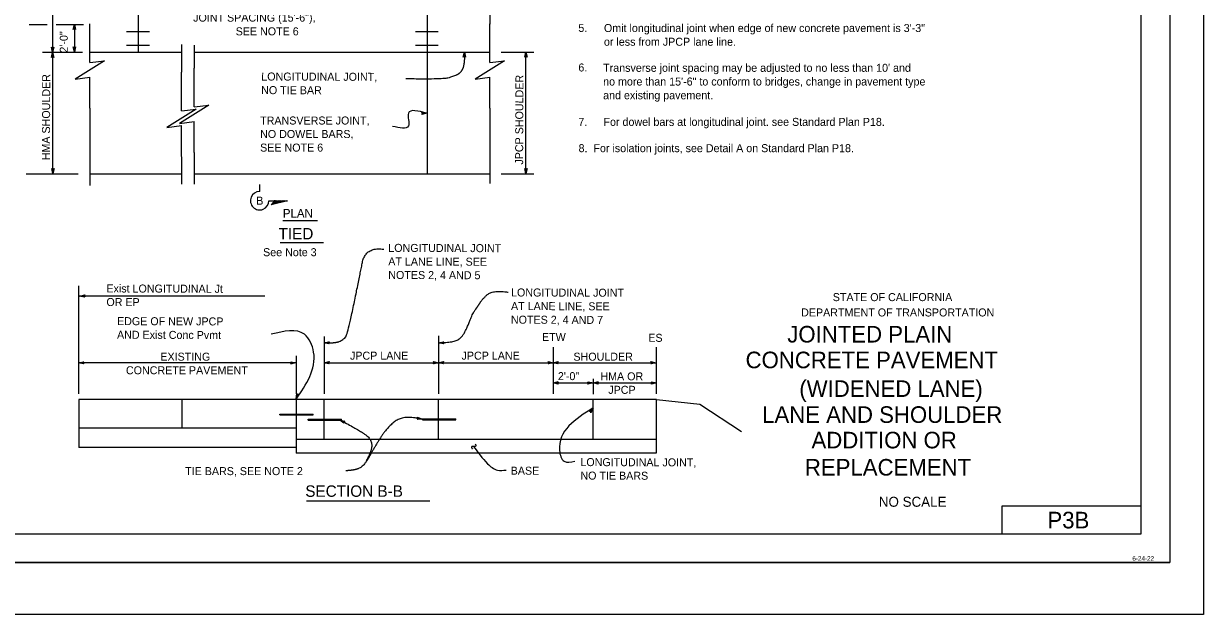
# Model space of a CAD drawing. Extents: x -894 to 866, y -476 to 714.
# Drawn here: x -166 to 866, y -476 to 40 of the extents above; entities that cross this region are included whole.
import ezdxf

# ---------------------------------------------------------------- set-up
doc = ezdxf.new("R2010")
doc.units = 0
for name, color, linetype in [('10 Sheet Format', 7, 'Continuous'), ('22 Misc Cnst Det', 7, 'Continuous'), ('56 Stage 3 Anno', 7, 'Continuous'), ('57 Undefined', 7, 'Continuous'), ('60 Nongeo Data', 7, 'Continuous')]:
    doc.layers.add(name, color=color, linetype=linetype)

msp = doc.modelspace()

# ---------------------------------------------------------------- linework, layer by layer
at = {"layer": '10 Sheet Format'}
for p, q in [((836.6, 669), (836.6, -431)), ((836.6, 669), (836.6, -431)), ((836.6, 669), (836.6, -431)), ((811.5, -406), (811.5, 644)), ((811.5, -381.9), (689.5, -381.9)), ((689.5, -381.9), (689.5, -406)), ((-813.5, -406), (811.5, -406)), ((-863.4, -431), (836.6, -431))]:
    msp.add_line(p, q, dxfattribs=at)
for points in [[(-894, 713.6), (866, 713.6), (866, -476.4), (-894, -476.4)], [(-863.4, 669), (836.6, 669), (836.6, -431), (-863.4, -431)]]:
    msp.add_lwpolyline(points, close=True, dxfattribs=at)
at = {"layer": '22 Misc Cnst Det'}
for p, q in [((40.3, -106.5), (40.3, -100.4)), ((48.3, -114.6), (64.6, -114.6)), ((64.6, -114.6), (50.4, -118.2)), ((53.3, -114.6), (50.4, -118.2)), ((63.4, -114.6), (50.7, -117.8)), ((62.3, -114.6), (51, -117.4)), ((61.1, -114.6), (51.3, -117.1)), ((59.9, -114.6), (51.6, -116.7)), ((58.8, -114.6), (51.9, -116.3)), ((57.6, -114.6), (52.2, -115.9)), ((56.4, -114.6), (52.5, -115.6)), ((55.3, -114.6), (52.8, -115.2)), ((54.1, -114.6), (53.1, -114.8))]:
    msp.add_line(p, q, dxfattribs=at)
msp.add_arc((40.3, -114.6), 8.04, 89.9995, 360, dxfattribs=at)
at = {"layer": '56 Stage 3 Anno'}
for p, q in [((241.6, 154.9), (241.6, 40)), ((-122.8, 35.1), (-121.8, 39.6)), ((-121.8, 35.7), (-122.8, 35.1)), ((-122.8, 35.1), (-122.8, 35.1)), ((-122.6, 35.3), (-121.8, 38.6)), ((-122.3, 35.5), (-121.8, 37.6)), ((-122, 35.6), (-121.8, 36.5)), ((-121.8, 39.6), (-121.8, 39.6)), ((-121.8, 39.6), (-120.8, 35.1)), ((-121.8, 38.6), (-121.1, 35.3)), ((-121.8, 37.6), (-121.3, 35.4)), ((-121.8, 36.5), (-121.6, 35.6)), ((-120.8, 35.1), (-121.8, 35.7)), ((-120.8, 35.1), (-120.8, 35.1)), ((-28.2, 22.1), (-28.2, -2.2)), ((-17.1, 21.6), (-17.1, 1.4)), ((-140.9, 15.4), (-141.9, 19.9)), ((-141.9, 19.9), (-141.9, 19.9)), ((-141.9, 19.9), (-140.9, 19.3)), ((-141.9, 10.6), (-140.9, 15.1)), ((-140.9, 11.2), (-141.9, 10.6)), ((-141.9, 10.6), (-141.9, 10.6)), ((-140.9, 16.5), (-141.6, 19.8)), ((-141.6, 10.7), (-140.9, 14)), ((-140.9, 17.5), (-141.4, 19.6)), ((-141.4, 10.9), (-140.9, 13)), ((-140.9, 18.5), (-141.1, 19.4)), ((-141.1, 11), (-140.9, 12)), ((-140.9, 19.3), (-139.9, 19.9)), ((-139.9, 19.9), (-140.9, 15.4)), ((-140.2, 19.8), (-140.9, 16.5)), ((-140.4, 19.6), (-140.9, 17.5)), ((-140.7, 19.5), (-140.9, 18.5)), ((-140.9, 15.4), (-140.9, 15.4)), ((-140.9, 15.1), (-140.9, 15.1)), ((-140.9, 15.1), (-139.9, 10.6)), ((-140.9, 14), (-140.2, 10.8)), ((-140.9, 13), (-140.4, 10.9)), ((-140.9, 12), (-140.7, 11.1)), ((-139.9, 10.6), (-140.9, 11.2)), ((-139.9, 19.9), (-139.9, 19.9)), ((-139.9, 10.6), (-139.9, 10.6)), ((-121.8, 15.5), (-122.8, 20)), ((-122.8, 20), (-122.8, 20)), ((-122.8, 20), (-121.8, 19.4)), ((-121.8, 16.6), (-122.5, 19.9)), ((-121.8, 17.6), (-122.3, 19.7)), ((-121.8, 18.7), (-122, 19.6)), ((-121.8, 19.4), (-120.8, 20)), ((-120.8, 20), (-121.8, 15.5)), ((-121.1, 19.9), (-121.8, 16.6)), ((-121.3, 19.7), (-121.8, 17.6)), ((-121.6, 19.6), (-121.8, 18.7)), ((-121.8, 15.5), (-121.8, 15.5)), ((-120.8, 20), (-120.8, 20)), ((218.4, 11), (219.4, 15.5)), ((219.4, 11.6), (218.4, 11)), ((218.4, 11), (218.4, 11)), ((218.7, 11.2), (219.4, 14.5)), ((218.9, 11.3), (219.4, 13.4)), ((219.2, 11.5), (219.4, 12.4)), ((219.4, 15.5), (219.4, 15.5)), ((219.4, 15.5), (220.4, 11)), ((219.4, 14.4), (220.1, 11.2)), ((219.4, 13.4), (219.9, 11.3)), ((219.4, 12.4), (219.6, 11.5)), ((220.4, 11), (219.4, 11.6)), ((220.4, 11), (220.4, 11)), ((272.2, 10.9), (273.2, 15.4)), ((273.2, 11.5), (272.2, 10.9)), ((272.2, 10.9), (272.2, 10.9)), ((272.4, 11.1), (273.2, 14.4)), ((272.7, 11.3), (273.2, 13.4)), ((273, 11.4), (273.2, 12.3)), ((273.2, 15.4), (273.2, 15.4)), ((273.2, 15.4), (274.2, 10.9)), ((273.2, 14.4), (273.9, 11.1)), ((273.2, 13.4), (273.6, 11.2)), ((273.2, 12.3), (273.4, 11.4)), ((274.2, 10.9), (273.2, 11.5)), ((274.2, 10.9), (274.2, 10.9)), ((-108.4, -33.6), (-108.4, -101.3)), ((182.7, -38.1), (182.1, -37.1)), ((182.1, -37.1), (182.1, -37.1)), ((182.1, -37.1), (186.6, -38.1)), ((186.6, -38.1), (182.1, -39.1)), ((182.1, -39.1), (182.7, -38.1)), ((182.1, -39.1), (182.1, -39.1)), ((182.3, -37.4), (185.6, -38.1)), ((185.6, -38.1), (182.3, -38.8)), ((182.4, -37.6), (184.5, -38.1)), ((184.5, -38.1), (182.4, -38.6)), ((182.6, -37.9), (183.5, -38.1)), ((183.5, -38.1), (182.6, -38.3)), ((186.6, -38.1), (186.6, -38.1)), ((241.6, -33.6), (241.6, -99.4)), ((-28.2, -76.2), (-28.2, -100.1)), ((-17, -72.5), (-17, -100.1)), ((-140.6, -90.9), (-141.6, -86.4)), ((-141.6, -86.4), (-141.6, -86.4)), ((-141.6, -86.4), (-140.6, -87)), ((-140.6, -89.8), (-141.3, -86.5)), ((-140.6, -88.8), (-141.1, -86.7)), ((-140.6, -87.7), (-140.8, -86.8)), ((-140.6, -87), (-139.6, -86.4)), ((-139.6, -86.4), (-140.6, -90.9)), ((-139.9, -86.5), (-140.6, -89.8)), ((-140.1, -86.7), (-140.6, -88.8)), ((-140.4, -86.8), (-140.6, -87.7)), ((-140.6, -90.9), (-140.6, -90.9)), ((-139.6, -86.4), (-139.6, -86.4)), ((-17, -83.7), (-17, -100.1)), ((273.2, -91), (272.2, -86.5)), ((272.2, -86.5), (272.2, -86.5)), ((272.2, -86.5), (273.2, -87.1)), ((273.2, -90), (272.4, -86.7)), ((273.2, -89), (272.7, -86.8)), ((273.2, -87.9), (273, -87)), ((273.2, -87.1), (274.2, -86.5)), ((274.2, -86.5), (273.2, -91)), ((273.9, -86.7), (273.2, -90)), ((273.6, -86.9), (273.2, -89)), ((273.4, -87), (273.2, -87.9)), ((273.2, -91), (273.2, -91)), ((274.2, -86.5), (274.2, -86.5)), ((-118.1, -189.1), (-118.1, -283.4)), ((44.7, -198), (-118.1, -198)), ((-117.2, -198), (-117.2, -198)), ((-112.7, -197), (-112.7, -197)), ((-112.7, -199), (-112.7, -199)), ((96.6, -233.2), (96.6, -283.4)), ((196.8, -232.8), (196.8, -283.4)), ((96.7, -238.9), (96.7, -238.9)), ((101.1, -237.9), (101.1, -237.9)), ((101.1, -239.9), (101.1, -239.9)), ((196.8, -238.9), (196.8, -238.9)), ((201.3, -237.9), (201.3, -237.9)), ((201.3, -239.9), (201.3, -239.9)), ((297.1, -242.7), (297.1, -283.4)), ((297.1, -246.5), (297.1, -246.6)), ((387.1, -242.7), (387.1, -283.4)), ((72.1, -256.4), (-118.1, -256.4)), ((-118.1, -256.4), (-118.1, -256.4)), ((-113.6, -255.4), (-113.6, -255.4)), ((-113.6, -257.4), (-113.6, -257.4)), ((67.5, -255.4), (67.5, -255.4)), ((67.5, -257.4), (67.5, -257.4)), ((71.9, -256.4), (71.9, -256.4)), ((72.1, -250.2), (72.1, -283.4)), ((96.6, -256.3), (198.7, -256.3)), ((96.7, -256.3), (96.7, -256.3)), ((101.1, -255.3), (101.1, -255.3)), ((101.1, -257.3), (101.1, -257.3)), ((192.4, -255.3), (192.4, -255.3)), ((192.4, -257.3), (192.4, -257.3)), ((196.8, -256.3), (196.8, -256.3)), ((196.8, -256.3), (196.8, -256.3)), ((198.9, -256.3), (387.1, -256.3)), ((201.2, -255.3), (201.2, -255.3)), ((201.2, -257.3), (201.2, -257.3)), ((292.7, -255.3), (292.7, -255.3)), ((292.7, -257.3), (292.7, -257.3)), ((297, -256.3), (297, -256.3)), ((297.1, -256.3), (297.1, -256.3)), ((301.5, -255.3), (301.5, -255.3)), ((301.5, -257.3), (301.5, -257.3)), ((382.6, -255.3), (382.6, -255.3)), ((382.6, -257.3), (382.6, -257.3)), ((387.1, -256.3), (387.1, -256.3)), ((297.1, -273.9), (297.1, -273.9)), ((301.5, -272.9), (301.5, -272.9)), ((301.5, -274.9), (301.5, -274.9)), ((327.5, -272.9), (327.5, -272.9)), ((327.5, -274.9), (327.5, -274.9)), ((332, -273.9), (332, -273.9)), ((332.1, -273.9), (332.1, -273.9)), ((332.2, -270.3), (332.2, -283.8)), ((336.5, -272.9), (336.5, -272.9)), ((336.5, -274.9), (336.5, -274.9)), ((383, -272.9), (383, -272.9)), ((383, -274.9), (383, -274.9)), ((387.4, -273.9), (387.4, -273.9)), ((-117.9, -288.4), (-117.9, -330.4)), ((-27.9, -288.4), (-27.9, -313.4)), ((72.1, -287.8), (72.1, -287.8)), ((72.1, -288.4), (72.1, -335.4)), ((72.8, -283.4), (72.8, -283.4)), ((74.7, -284.1), (74.7, -284.1)), ((387.1, -288.4), (387.1, -335.4)), ((328.6, -298.7), (328.6, -298.7)), ((332.1, -295.9), (332.1, -295.9)), ((110.4, -306.4), (110.4, -306.4)), ((113.9, -309.3), (113.9, -309.3)), ((114.8, -307.5), (114.8, -307.5)), ((178.1, -305.8), (178.1, -305.8)), ((178.5, -303.9), (178.5, -303.9)), ((182.7, -305.7), (182.7, -305.7)), ((330.1, -300), (330.1, -300))]:
    msp.add_line(p, q, dxfattribs=at)
for points in [[(-112.7, -199), (-117.2, -198), (-112.7, -197), (-112.9, -197.3), (-116.1, -198), (-112.9, -198.7), (-113.1, -198.5), (-115.1, -198), (-113.1, -197.6), (-113.2, -197.8), (-114.1, -198), (-113.2, -198.2), (-113.3, -198), (-112.7, -197), (-113.3, -198)], [(101.1, -239.9), (96.7, -238.9), (101.1, -237.9), (101, -238.2), (97.7, -238.9), (101, -239.6), (100.8, -239.4), (98.7, -238.9), (100.8, -238.4), (100.6, -238.7), (99.8, -238.9), (100.7, -239.1), (100.5, -238.9), (101.1, -237.9), (100.5, -238.9)], [(201.3, -239.9), (196.8, -238.9), (201.3, -237.9), (201.1, -238.2), (197.9, -238.9), (201.1, -239.6), (201, -239.4), (198.9, -238.9), (201, -238.4), (200.8, -238.7), (199.9, -238.9), (200.8, -239.1), (200.7, -238.9), (201.3, -237.9), (200.7, -238.9)], [(-113.6, -257.4), (-118.1, -256.4), (-113.6, -255.4), (-113.8, -255.7), (-117.1, -256.4), (-113.8, -257.1), (-114, -256.9), (-116, -256.4), (-114, -256), (-114.1, -256.2), (-115, -256.4), (-114.1, -256.6), (-114.2, -256.4), (-113.6, -255.4), (-114.2, -256.4)], [(67.5, -255.4), (71.9, -256.4), (67.5, -257.4), (67.6, -257.2), (70.9, -256.4), (67.6, -255.7), (67.8, -256), (69.9, -256.4), (67.8, -256.9), (67.9, -256.6), (68.8, -256.4), (67.9, -256.2), (68.1, -256.4), (67.5, -257.4), (68.1, -256.4)], [(101.1, -257.3), (96.7, -256.3), (101.1, -255.3), (101, -255.6), (97.7, -256.3), (101, -257), (100.8, -256.8), (98.7, -256.3), (100.8, -255.8), (100.6, -256.1), (99.8, -256.3), (100.7, -256.5), (100.5, -256.3), (101.1, -255.3), (100.5, -256.3)], [(192.4, -255.3), (196.8, -256.3), (192.4, -257.3), (192.5, -257), (195.8, -256.3), (192.5, -255.6), (192.7, -255.8), (194.8, -256.3), (192.7, -256.8), (192.9, -256.5), (193.8, -256.3), (192.9, -256.1), (193, -256.3), (192.4, -257.3), (193, -256.3)], [(201.2, -257.3), (196.8, -256.3), (201.2, -255.3), (201.1, -255.6), (197.8, -256.3), (201.1, -257), (200.9, -256.8), (198.8, -256.3), (200.9, -255.8), (200.7, -256.1), (199.8, -256.3), (200.7, -256.5), (200.6, -256.3), (201.2, -255.3), (200.6, -256.3)], [(292.7, -255.3), (297.1, -256.3), (292.7, -257.3), (292.9, -257), (296.1, -256.3), (292.9, -255.6), (293, -255.8), (295.1, -256.3), (293, -256.8), (293.2, -256.5), (294.1, -256.3), (293.2, -256.1), (293.3, -256.3), (292.7, -257.3), (293.3, -256.3)], [(301.5, -257.3), (297, -256.3), (301.5, -255.3), (301.3, -255.6), (298.1, -256.3), (301.3, -257), (301.1, -256.8), (299.1, -256.3), (301.1, -255.8), (301, -256.1), (300.1, -256.3), (301, -256.5), (300.9, -256.3), (301.5, -255.3), (300.9, -256.3)], [(382.6, -255.3), (387.1, -256.3), (382.6, -257.3), (382.8, -257), (386, -256.3), (382.8, -255.6), (382.9, -255.8), (385, -256.3), (382.9, -256.8), (383.1, -256.5), (384, -256.3), (383.1, -256.1), (383.2, -256.3), (382.6, -257.3), (383.2, -256.3)], [(301.5, -274.9), (297.1, -273.9), (301.5, -272.9), (301.3, -273.1), (298.1, -273.9), (301.3, -274.6), (301.2, -274.3), (299.1, -273.9), (301.2, -273.4), (301, -273.7), (300.1, -273.9), (301, -274.1), (300.9, -273.9), (301.5, -272.9), (300.9, -273.9)], [(327.5, -272.9), (332, -273.9), (327.5, -274.9), (327.7, -274.6), (330.9, -273.9), (327.7, -273.2), (327.8, -273.4), (329.9, -273.9), (327.8, -274.4), (328, -274.1), (328.9, -273.9), (328, -273.7), (328.1, -273.9), (327.5, -274.9), (328.1, -273.9)], [(336.5, -274.9), (332.1, -273.9), (336.5, -272.9), (336.4, -273.1), (333.1, -273.9), (336.4, -274.6), (336.2, -274.3), (334.2, -273.9), (336.2, -273.4), (336.1, -273.7), (335.2, -273.9), (336.1, -274.1), (336, -273.9), (336.5, -272.9), (336, -273.9)], [(383, -272.9), (387.4, -273.9), (383, -274.9), (383.1, -274.6), (386.4, -273.9), (383.1, -273.2), (383.3, -273.4), (385.4, -273.9), (383.3, -274.4), (383.5, -274.1), (384.4, -273.9), (383.5, -273.7), (383.6, -273.9), (383, -274.9), (383.6, -273.9)], [(74.7, -284.1), (72.1, -287.8), (72.8, -283.4), (73, -283.6), (72.5, -286.9), (74.4, -284.1), (74.1, -284.2), (72.9, -285.9), (73.2, -283.8), (73.4, -284.1), (73.2, -285), (73.8, -284.2), (73.5, -284.3), (72.8, -283.4), (73.5, -284.3)], [(328.6, -298.7), (332.1, -295.9), (330.1, -300), (330, -299.7), (331.4, -296.7), (328.9, -298.8), (329.2, -298.8), (330.8, -297.5), (329.9, -299.4), (329.8, -299.1), (330.2, -298.3), (329.5, -298.9), (329.7, -298.9), (330.1, -300), (329.7, -298.9)], [(113.9, -309.3), (110.4, -306.4), (114.8, -307.5), (114.5, -307.7), (111.3, -306.8), (113.9, -309), (113.8, -308.7), (112.2, -307.3), (114.2, -307.8), (114, -308), (113.1, -307.8), (113.8, -308.4), (113.8, -308.1), (114.8, -307.5), (113.8, -308.1)], [(178.5, -303.9), (182.7, -305.7), (178.1, -305.8), (178.3, -305.6), (181.7, -305.5), (178.6, -304.2), (178.7, -304.5), (180.7, -305.3), (178.5, -305.4), (178.7, -305.1), (179.7, -305.1), (178.8, -304.7), (178.9, -305), (178.1, -305.8), (178.9, -305)]]:
    msp.add_lwpolyline(points, close=True, dxfattribs=at)
for points in [[(219.4, 15.2), (219.7, 4.4), (215.7, -3.3), (209.9, -5.8), (200.8, -8.5), (168.2, -8)], [(96.6, -238.9), (107.1, -239.1), (113.2, -236.1), (117.1, -232.5), (127.5, -181.9), (133, -154.8), (148.9, -157)], [(196.8, -238.9), (210.9, -238.6), (219.3, -232.1), (226.6, -213.1), (230.7, -207.7), (235.2, -200.4), (244.2, -192.7), (257.8, -194.6)], [(110.3, -306.3), (130.2, -316.6), (138.8, -324.4), (137.8, -334.9), (133.6, -341.8)], [(182.7, -305.7), (167.2, -302.2), (153.4, -311), (142, -327.9), (131.7, -346.8), (123.2, -350.5), (115.6, -350.8)]]:
    msp.add_open_spline(points, degree=2, dxfattribs=at)
at = {"layer": '57 Undefined'}
for p, q in [((60.5, -131.8), (90.8, -131.8)), ((58.3, -151.2), (96.1, -151.2)), ((81.3, -377.1), (189.3, -377.1))]:
    msp.add_line(p, q, dxfattribs=at)
at = {"layer": '60 Nongeo Data'}
for p, q in [((187.1, 15.4), (187.1, 341.9)), ((-140.9, 316.9), (-140.9, 15.4)), ((-65.7, 15.7), (-65.7, 184.8)), ((-65.7, 15.7), (-65.7, 184.8)), ((-161.3, 39.6), (-145.5, 39.6)), ((-137.7, 39.6), (-113.9, 39.6)), ((-121.8, 39.6), (-121.8, 15.4)), ((-108.4, 6.2), (-108.4, 40.1)), ((-76.1, 33.6), (-56.2, 33.6)), ((176.7, 33.6), (196.6, 33.6)), ((241.6, 6.2), (241.6, 40.1)), ((-76.1, 21.5), (-56.2, 21.5)), ((176.7, 21.5), (196.6, 21.5)), ((-149.6, 15.4), (-114.6, 15.4)), ((-140.9, 15.4), (-140.9, -91)), ((-108.4, 15.4), (-28.2, 15.4)), ((-17.1, 15.4), (241.6, 15.4)), ((187.1, -91), (187.1, 15.4)), ((251.6, 15.4), (280.1, 15.4)), ((273.2, -91), (273.2, 15.4)), ((-17.1, -32.5), (-17.1, 1.4)), ((-108.4, -33.7), (-108.4, -6.6)), ((-28.1, -36), (-28.1, -2.1)), ((241.6, -33.7), (241.6, -6.6)), ((-28.1, -75.9), (-28.1, -48.8)), ((-17.1, -72.3), (-17.1, -45.3)), ((-163.9, -91), (-118.4, -91)), ((-108.4, -91), (-28.1, -91)), ((-17, -91), (241.6, -91)), ((251.6, -91), (280.1, -91)), ((297.1, -273.9), (387.1, -273.9)), ((72.1, -288.4), (-117.9, -288.4)), ((387.6, -288.4), (72.1, -288.4)), ((96.7, -323.4), (96.7, -288.4)), ((196.8, -323.4), (196.8, -288.4)), ((332.1, -323.4), (332.1, -288.4)), ((387.6, -288.4), (425.3, -292.5)), ((425.3, -292.5), (461.8, -316.4)), ((57.8, -301.4), (87.1, -301.4)), ((57.8, -302), (57.8, -301.4)), ((57.8, -302), (87.1, -302)), ((57.8, -302), (87.1, -302)), ((82.6, -305.8), (112, -305.8)), ((82.6, -306.4), (82.6, -305.8)), ((82.6, -306.4), (112, -306.4)), ((87.1, -302), (87.1, -301.4)), ((112, -306.4), (112, -305.8)), ((182.7, -305.5), (212, -305.5)), ((182.7, -306.1), (182.7, -305.5)), ((182.7, -306.1), (212, -306.1)), ((212, -306.1), (212, -305.5)), ((72.1, -313.4), (-117.9, -313.4)), ((387.1, -323.4), (72.1, -323.4)), ((72.1, -330.4), (-117.9, -330.4)), ((387.1, -335.4), (72.1, -335.4))]:
    msp.add_line(p, q, dxfattribs=at)
for points in [[(-108.4, 6.2), (-95.6, 7.8), (-121.2, -8.2), (-108.4, -6.6)], [(241.6, 6.2), (254.4, 7.8), (228.8, -8.2), (241.6, -6.6)], [(-17.1, -32.5), (-4.3, -30.9), (-29.9, -46.9), (-17.1, -45.3)], [(-28.1, -36), (-15.3, -34.4), (-40.9, -50.4), (-28.1, -48.8)]]:
    msp.add_lwpolyline(points, dxfattribs=at)
for points in [[(186.6, -38.1), (170.4, -38.1), (170.4, -49.2), (156.6, -49.5)], [(72.1, -288.4), (87.5, -247), (79.5, -231.4), (50.5, -231.4)], [(332, -295.8), (302.6, -333), (306.7, -342.5), (316, -342.5)], [(227.5, -329.5), (239.7, -344.6), (248.3, -350.2), (256, -350.2)]]:
    msp.add_spline(points, degree=3, dxfattribs=at)
msp.add_open_spline([(228.8, -327.5), (229.5, -328.1), (229.2, -329.6), (227.7, -329.5), (226.3, -329.5), (225.5, -330), (225.9, -331.3), (226.5, -331.5)], degree=2, dxfattribs=at)

# ---------------------------------------------------------------- texts
at = {"layer": '10 Sheet Format'}
for s, height, p in [('STATE OF CALIFORNIA', 7, (541.7, -202.4)), ('DEPARTMENT OF TRANSPORTATION', 7, (514, -215.8)), ('JOINTED PLAIN ', 14.5, (501.9, -238.6)), ('CONCRETE PAVEMENT', 14.5, (465.4, -261.1)), ('(WIDENED LANE)', 14.5, (512.4, -286.2)), ('LANE AND SHOULDER', 14.5, (479.9, -308.9)), ('ADDITION OR', 14.5, (523.1, -331.2)), ('REPLACEMENT', 14.5, (517.3, -355)), ('NO SCALE', 8.75, (582, -382.3)), ('6-24-22', 4, (803.8, -429.5))]:
    msp.add_text(s, height=height, dxfattribs=at).set_placement(p)
at = {"layer": '57 Undefined'}
for s, height, p in [('JOINT SPACING (15\'-6"),', 7, (-17.9, 42.1)), (' SEE NOTE 6', 7, (16.7, 30.1)), ('Omit longitudinal joint when edge of new concrete pavement is 3\'-3"', 7, (341.5, 33)), ('or less from JPCP lane line.', 7, (341.5, 21)), ("Transverse joint spacing may be adjusted to no less than 10' and", 7, (340.8, -1.8)), ('no more than 15\'-6" to conform to bridges, change in pavement type', 7, (340.8, -13.8)), ('and existing pavement.', 7, (340.8, -25.8)), ('TRANSVERSE JOINT,', 7, (40.7, -47.9)), ('For dowel bars at longitudinal joint. see Standard Plan P18.', 7, (341.1, -49.1)), ('NO DOWEL BARS,', 7, (40.7, -59.7)), ('SEE NOTE 6', 7, (40.7, -71.6)), ('8.  For isolation joints, see Detail A on Standard Plan P18.', 7, (319.3, -72.1)), ('B', 7, (37.3, -118)), ('PLAN', 7.5, (60.6, -129.3)), ('TIED', 10, (56.8, -148.4)), ('See Note 3', 7, (43.3, -163.1)), ('ETW', 7, (287.3, -237.3)), ('ES', 7, (380.3, -238)), ('EXISTING ', 7, (-46.6, -254.5)), ('JPCP LANE', 7, (119.3, -253.6)), ('JPCP LANE', 7, (216.9, -253.6)), ('SHOULDER', 7, (314.8, -254.5)), ('CONCRETE PAVEMENT', 7, (-76.7, -266.4)), ('2\'-0"', 7, (301.2, -271.5)), ('HMA OR', 7, (338.4, -271.7)), ('JPCP', 7, (345.3, -283.5)), ('TIE BARS, SEE NOTE 2', 7, (-24.9, -354.6)), ('SECTION B-B', 10, (80.2, -373.6))]:
    msp.add_text(s, height=height, dxfattribs=at).set_placement(p)
for s, rotation, p in [('2\'-0"', 90, (-127.6, 15)), ('5.', 359.8239, (319.1, 33.1)), ('6.', 359.8239, (319.1, -1.5)), ('HMA SHOULDER', 89.7918, (-143.2, -79.2)), ('LONGITUDINAL JOINT,', 359.8239, (41.7, -9.4)), ('JPCP SHOULDER', 89.7918, (270.8, -83)), ('NO TIE BAR', 359.8239, (41.6, -21.3)), ('7.', 359.8239, (319.1, -49.1)), ('LONGITUDINAL JOINT', 359.8239, (152.8, -159.3)), ('AT LANE LINE, SEE', 359.8239, (152.8, -171.2)), ('NOTES 2, 4 AND 5', 359.8239, (152.8, -183)), ('Exist LONGITUDINAL Jt', 359.8239, (-93.8, -194.8)), ('LONGITUDINAL JOINT', 359.8239, (260.2, -198.3)), ('OR EP', 359.8239, (-93.8, -206.7)), ('AT LANE LINE, SEE', 359.8239, (260.2, -210.2)), ('EDGE OF NEW JPCP', 359.8239, (-84.5, -223.4)), ('NOTES 2, 4 AND 7', 359.8239, (260.1, -222.1)), ('AND Exist Conc Pvmt', 359.8239, (-84.5, -235.3)), ('LONGITUDINAL JOINT,', 359.8239, (320.9, -346.7)), ('BASE', 359.8239, (259.9, -354.2)), ('NO TIE BARS', 359.8239, (320.9, -358.5))]:
    msp.add_text(s, height=7, rotation=rotation, dxfattribs=at).set_placement(p)
at = {"layer": '60 Nongeo Data'}
msp.add_text('P3B', height=14.5, dxfattribs=at).set_placement((729.5, -401.2))

doc.saveas('drawing.dxf')
